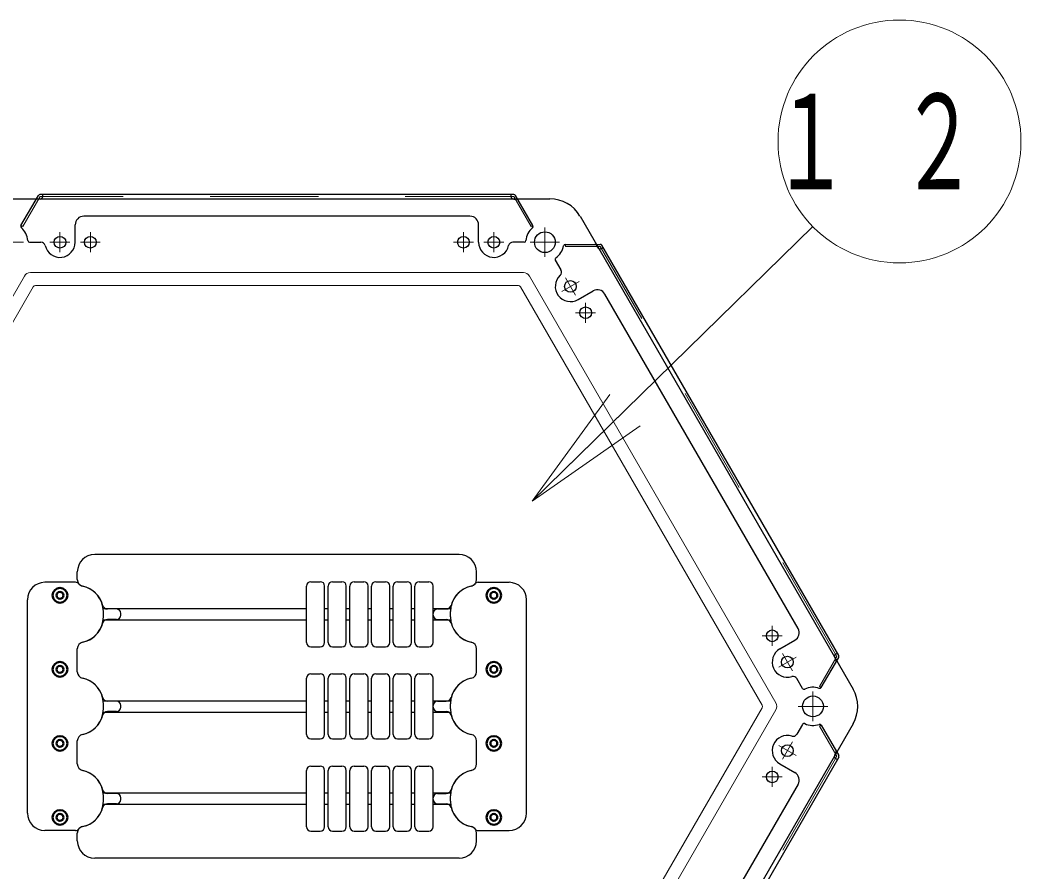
# Model space of a CAD drawing. Units: millimetres on the paper, scale 1:50. Extents: x -385 to 840, y 0 to 267.
# Drawn here: x 227.73 to 250.8, y 178.99 to 198.63 of the extents above; entities that cross this region are included whole.
import ezdxf

# ---------------------------------------------------------------- set-up
doc = ezdxf.new("R2010")
doc.units = ezdxf.units.MM
doc.linetypes.add('USER1', pattern=[4.5, 2.5, -2])
doc.linetypes.add('USER2', pattern=[6, 3, -1, 1, -1])
doc.layers.add('1_50', color=7, linetype='Continuous', lineweight=25)
doc.styles.add('ＭＳ ゴシック', font='')
doc.styles.get('ＭＳ ゴシック').set_extended_font_data('MS Gothic')

msp = doc.modelspace()

# ---------------------------------------------------------------- linework, layer by layer
at = {"layer": '1_50', "color": 131}
for p, q in [((227.358, 194.504), (239.944, 194.504)), ((240.637, 194.104), (246.93, 183.204)), ((246.93, 182.404), (240.637, 171.504))]:
    msp.add_line(p, q, dxfattribs=at)
at = {"layer": '1_50', "color": 190}
for p, q in [((227.752, 193.888), (228.154, 194.584)), ((228.192, 194.498), (228.128, 194.498)), ((239.112, 194.604), (228.189, 194.604)), ((228.252, 194.558), (228.252, 194.604)), ((239.049, 194.558), (239.049, 194.604)), ((239.109, 194.498), (239.174, 194.498)), ((239.549, 193.888), (239.147, 194.584)), ((238.101, 194.104), (229.201, 194.104)), ((229.001, 193.504), (229.001, 193.904)), ((238.301, 193.504), (238.301, 193.904)), ((227.951, 193.504), (228.212, 193.504)), ((239.35, 193.504), (239.089, 193.504)), ((240.3, 193.454), (241.104, 193.454)), ((241.049, 193.378), (241.017, 193.434)), ((241.131, 193.356), (241.171, 193.379)), ((246.601, 183.974), (241.139, 193.434)), ((240.068, 193.09), (240.198, 192.864)), ((240.592, 192.181), (240.939, 192.381)), ((245.662, 184.6), (241.212, 192.308)), ((245.242, 184.127), (245.589, 184.327)), ((246.198, 183.238), (246.601, 183.934)), ((246.507, 183.924), (246.539, 183.868)), ((246.529, 184.006), (246.569, 184.029)), ((245.767, 183.218), (245.637, 183.444)), ((245.767, 182.39), (245.637, 182.164)), ((246.198, 182.371), (246.601, 181.674)), ((246.601, 181.634), (241.139, 172.174)), ((246.507, 181.684), (246.539, 181.74)), ((246.529, 181.602), (246.569, 181.579)), ((245.242, 181.481), (245.589, 181.281)), ((245.662, 181.008), (241.212, 173.3))]:
    msp.add_line(p, q, dxfattribs=at)
at = {"layer": '1_50', "color": 190, "linetype": 'USER1', "lineweight": 13}
for p, q in [((227.792, 193.865), (228.192, 194.558)), ((239.109, 194.558), (228.192, 194.558)), ((239.509, 193.865), (239.109, 194.558)), ((227.792, 193.865), (227.753, 193.888)), ((239.509, 193.865), (239.549, 193.888)), ((240.301, 193.408), (240.301, 193.454)), ((240.301, 193.408), (241.101, 193.408)), ((246.559, 183.954), (241.101, 193.408)), ((246.159, 183.261), (246.559, 183.954)), ((246.159, 183.261), (246.199, 183.238)), ((246.159, 182.347), (246.199, 182.37)), ((246.159, 182.347), (246.559, 181.654)), ((246.559, 181.654), (241.101, 172.2))]:
    msp.add_line(p, q, dxfattribs=at)
at = {"layer": '1_50', "lineweight": 13}
for p, q in [((239.532, 187.534), (246, 193.867)), ((239.532, 187.534), (241.326, 189.99)), ((239.532, 187.534), (241.676, 189.632)), ((242.026, 189.275), (239.532, 187.534))]:
    msp.add_line(p, q, dxfattribs=at)
at = {"layer": '1_50', "linetype": 'USER2', "lineweight": 13}
for p, q in [((239.828, 193.844), (239.828, 193.164)), ((227.813, 193.504), (227.133, 193.504)), ((240.168, 193.504), (239.488, 193.504)), ((246.006, 183.144), (246.006, 182.464)), ((246.346, 182.804), (245.666, 182.804))]:
    msp.add_line(p, q, dxfattribs=at)
at = {"layer": '1_50', "color": 2, "linetype": 'USER2', "lineweight": 13}
for p, q in [((228.651, 193.734), (228.651, 193.274)), ((229.351, 193.734), (229.351, 193.274)), ((237.951, 193.734), (237.951, 193.274)), ((238.651, 193.734), (238.651, 193.274)), ((228.421, 193.504), (228.881, 193.504)), ((229.581, 193.504), (229.121, 193.504)), ((238.181, 193.504), (237.721, 193.504)), ((238.421, 193.504), (238.881, 193.504)), ((240.302, 192.684), (240.532, 192.285)), ((240.616, 192.599), (240.218, 192.369)), ((240.767, 192.108), (240.767, 191.648)), ((240.537, 191.878), (240.997, 191.878)), ((245.067, 184.66), (245.067, 184.2)), ((244.837, 184.43), (245.297, 184.43)), ((245.616, 183.939), (245.218, 183.709)), ((245.302, 184.023), (245.532, 183.625)), ((245.616, 181.669), (245.218, 181.899)), ((245.302, 181.585), (245.532, 181.984)), ((245.067, 180.948), (245.067, 181.408)), ((244.837, 181.178), (245.297, 181.178))]:
    msp.add_line(p, q, dxfattribs=at)
at = {"layer": '1_50', "color": 131, "lineweight": 13}
for p, q in [((222.15, 182.884), (227.831, 192.724)), ((227.97, 192.804), (239.332, 192.804)), ((239.47, 192.724), (245.152, 182.884)), ((222.467, 182.834), (228.033, 192.474)), ((228.085, 192.504), (239.216, 192.504)), ((239.268, 192.474), (244.834, 182.834)), ((244.834, 182.774), (239.268, 173.134)), ((245.152, 182.724), (239.47, 172.884))]:
    msp.add_line(p, q, dxfattribs=at)
at = {"layer": '1_50', "color": 21}
for p, q in [((237.851, 186.304), (229.451, 186.304)), ((229.051, 185.726), (229.051, 185.904)), ((238.251, 185.726), (238.251, 185.904)), ((229.009, 185.664), (228.301, 185.664)), ((238.292, 185.664), (239.001, 185.664)), ((227.901, 180.344), (227.901, 185.264)), ((239.401, 180.344), (239.401, 185.264)), ((229.651, 184.869), (229.651, 184.989)), ((237.651, 184.869), (237.651, 184.989)), ((229.051, 183.601), (229.051, 184.133)), ((229.051, 183.601), (229.051, 184.133)), ((238.251, 183.601), (238.251, 184.133)), ((238.251, 183.601), (238.251, 184.133)), ((229.651, 182.744), (229.651, 182.864)), ((237.651, 182.744), (237.651, 182.864)), ((229.051, 181.476), (229.051, 182.008)), ((229.051, 181.476), (229.051, 182.008)), ((238.251, 181.476), (238.251, 182.008)), ((238.251, 181.476), (238.251, 182.008)), ((229.651, 180.619), (229.651, 180.739)), ((237.651, 180.619), (237.651, 180.739)), ((229.009, 179.944), (228.301, 179.944)), ((229.051, 179.704), (229.051, 179.883)), ((238.251, 179.704), (238.251, 179.883)), ((238.292, 179.944), (239.001, 179.944)), ((237.851, 179.304), (229.451, 179.304))]:
    msp.add_line(p, q, dxfattribs=at)
at = {"layer": '1_50'}
for p, q in [((234.331, 184.279), (234.331, 185.579)), ((234.431, 185.679), (234.651, 185.679)), ((234.751, 184.279), (234.751, 185.579)), ((234.831, 184.279), (234.831, 185.579)), ((234.931, 185.679), (235.151, 185.679)), ((235.251, 184.279), (235.251, 185.579)), ((235.331, 184.279), (235.331, 185.579)), ((235.431, 185.679), (235.651, 185.679)), ((235.751, 184.279), (235.751, 185.579)), ((235.831, 184.279), (235.831, 185.579)), ((235.931, 185.679), (236.151, 185.679)), ((236.251, 184.279), (236.251, 185.579)), ((236.331, 184.279), (236.331, 185.579)), ((236.431, 185.679), (236.651, 185.679)), ((236.751, 184.279), (236.751, 185.579)), ((236.831, 184.279), (236.831, 185.579)), ((236.931, 185.679), (237.151, 185.679)), ((237.251, 184.279), (237.251, 185.579)), ((229.651, 185.059), (234.331, 185.059)), ((229.951, 185.049), (229.749, 185.049)), ((234.751, 185.059), (234.831, 185.059)), ((235.251, 185.059), (235.331, 185.059)), ((235.751, 185.059), (235.831, 185.059)), ((236.251, 185.059), (236.331, 185.059)), ((236.751, 185.059), (236.831, 185.059)), ((237.251, 185.059), (237.651, 185.059)), ((237.351, 185.049), (237.552, 185.049)), ((229.651, 184.799), (234.331, 184.799)), ((229.951, 184.809), (229.749, 184.809)), ((230.051, 184.909), (230.051, 184.949)), ((234.751, 184.799), (234.831, 184.799)), ((235.251, 184.799), (235.331, 184.799)), ((235.751, 184.799), (235.831, 184.799)), ((236.251, 184.799), (236.331, 184.799)), ((236.751, 184.799), (236.831, 184.799)), ((237.251, 184.909), (237.251, 184.949)), ((237.251, 184.799), (237.651, 184.799)), ((237.351, 184.809), (237.552, 184.809)), ((234.431, 184.179), (234.651, 184.179)), ((234.931, 184.179), (235.151, 184.179)), ((235.431, 184.179), (235.651, 184.179)), ((235.931, 184.179), (236.151, 184.179)), ((236.431, 184.179), (236.651, 184.179)), ((236.931, 184.179), (237.151, 184.179)), ((234.331, 182.154), (234.331, 183.454)), ((234.431, 183.554), (234.651, 183.554)), ((234.751, 182.154), (234.751, 183.454)), ((234.831, 182.154), (234.831, 183.454)), ((234.931, 183.554), (235.151, 183.554)), ((235.251, 182.154), (235.251, 183.454)), ((235.331, 182.154), (235.331, 183.454)), ((235.431, 183.554), (235.651, 183.554)), ((235.751, 182.154), (235.751, 183.454)), ((235.831, 182.154), (235.831, 183.454)), ((235.931, 183.554), (236.151, 183.554)), ((236.251, 182.154), (236.251, 183.454)), ((236.331, 182.154), (236.331, 183.454)), ((236.431, 183.554), (236.651, 183.554)), ((236.751, 182.154), (236.751, 183.454)), ((236.831, 182.154), (236.831, 183.454)), ((236.931, 183.554), (237.151, 183.554)), ((237.251, 182.154), (237.251, 183.454)), ((229.651, 182.934), (234.331, 182.934)), ((229.951, 182.924), (229.749, 182.924)), ((230.051, 182.784), (230.051, 182.824)), ((234.751, 182.934), (234.831, 182.934)), ((235.251, 182.934), (235.331, 182.934)), ((235.751, 182.934), (235.831, 182.934)), ((236.251, 182.934), (236.331, 182.934)), ((236.751, 182.934), (236.831, 182.934)), ((237.251, 182.934), (237.651, 182.934)), ((237.251, 182.784), (237.251, 182.824)), ((237.351, 182.924), (237.552, 182.924)), ((229.651, 182.674), (234.331, 182.674)), ((229.951, 182.684), (229.749, 182.684)), ((234.751, 182.674), (234.831, 182.674)), ((235.251, 182.674), (235.331, 182.674)), ((235.751, 182.674), (235.831, 182.674)), ((236.251, 182.674), (236.331, 182.674)), ((236.751, 182.674), (236.831, 182.674)), ((237.251, 182.674), (237.651, 182.674)), ((237.351, 182.684), (237.552, 182.684)), ((234.431, 182.054), (234.651, 182.054)), ((234.931, 182.054), (235.151, 182.054)), ((235.431, 182.054), (235.651, 182.054)), ((235.931, 182.054), (236.151, 182.054)), ((236.431, 182.054), (236.651, 182.054)), ((236.931, 182.054), (237.151, 182.054)), ((234.431, 181.429), (234.651, 181.429)), ((234.931, 181.429), (235.151, 181.429)), ((235.431, 181.429), (235.651, 181.429)), ((235.931, 181.429), (236.151, 181.429)), ((236.431, 181.429), (236.651, 181.429)), ((236.931, 181.429), (237.151, 181.429)), ((234.331, 180.029), (234.331, 181.329)), ((234.751, 180.029), (234.751, 181.329)), ((234.831, 180.029), (234.831, 181.329)), ((235.251, 180.029), (235.251, 181.329)), ((235.331, 180.029), (235.331, 181.329)), ((235.751, 180.029), (235.751, 181.329)), ((235.831, 180.029), (235.831, 181.329)), ((236.251, 180.029), (236.251, 181.329)), ((236.331, 180.029), (236.331, 181.329)), ((236.751, 180.029), (236.751, 181.329)), ((236.831, 180.029), (236.831, 181.329)), ((237.251, 180.029), (237.251, 181.329)), ((229.651, 180.809), (234.331, 180.809)), ((229.951, 180.799), (229.749, 180.799)), ((230.051, 180.659), (230.051, 180.699)), ((234.751, 180.809), (234.831, 180.809)), ((235.251, 180.809), (235.331, 180.809)), ((235.751, 180.809), (235.831, 180.809)), ((236.251, 180.809), (236.331, 180.809)), ((236.751, 180.809), (236.831, 180.809)), ((237.251, 180.809), (237.651, 180.809)), ((237.251, 180.659), (237.251, 180.699)), ((237.351, 180.799), (237.552, 180.799)), ((229.651, 180.549), (234.331, 180.549)), ((229.951, 180.559), (229.749, 180.559)), ((234.751, 180.549), (234.831, 180.549)), ((235.251, 180.549), (235.331, 180.549)), ((235.751, 180.549), (235.831, 180.549)), ((236.251, 180.549), (236.331, 180.549)), ((236.751, 180.549), (236.831, 180.549)), ((237.251, 180.549), (237.651, 180.549)), ((237.351, 180.559), (237.552, 180.559)), ((234.431, 179.929), (234.651, 179.929)), ((234.931, 179.929), (235.151, 179.929)), ((235.431, 179.929), (235.651, 179.929)), ((235.931, 179.929), (236.151, 179.929)), ((236.431, 179.929), (236.651, 179.929)), ((236.931, 179.929), (237.151, 179.929))]:
    msp.add_line(p, q, dxfattribs=at)
at = {"layer": '1_50', "lineweight": 13}
msp.add_circle((248.001, 195.826), 2.8, dxfattribs=at)
at = {"layer": '1_50', "color": 2}
for centre in [(228.651, 193.504), (229.351, 193.504), (237.951, 193.504), (238.651, 193.504), (240.417, 192.484), (240.767, 191.878), (245.067, 184.43), (245.417, 183.824), (245.417, 181.784), (245.067, 181.178)]:
    msp.add_circle(centre, 0.135, dxfattribs=at)
at = {"layer": '1_50', "color": 131}
for centre in [(239.828, 193.504), (246.006, 182.804)]:
    msp.add_circle(centre, 0.24, dxfattribs=at)
at = {"layer": '1_50', "color": 140, "lineweight": 50}
for centre, radius in [((228.651, 185.364), 0.17), ((238.651, 185.364), 0.17), ((228.651, 185.364), 0.08), ((238.651, 185.364), 0.08), ((228.651, 183.658), 0.17), ((228.651, 183.658), 0.08), ((238.651, 183.658), 0.17), ((238.651, 183.658), 0.08), ((228.651, 181.951), 0.17), ((228.651, 181.951), 0.08), ((238.651, 181.951), 0.17), ((238.651, 181.951), 0.08), ((228.651, 180.244), 0.17), ((228.651, 180.244), 0.08), ((238.651, 180.244), 0.17), ((238.651, 180.244), 0.08)]:
    msp.add_circle(centre, radius, dxfattribs=at)
at = {"layer": '1_50', "color": 190}
for centre, radius, start, end in [((228.128, 194.458), 0.04, 90, 150), ((228.189, 194.564), 0.04, 90, 150), ((228.192, 194.558), 0.06, 270, 0), ((239.109, 194.558), 0.06, 180, 270), ((239.112, 194.564), 0.04, 30, 90), ((239.174, 194.458), 0.04, 30, 90), ((229.201, 193.904), 0.2, 90, 180), ((238.101, 193.904), 0.2, 0, 90), ((227.787, 193.868), 0.04, 150, 229.1931), ((227.473, 193.504), 0.44, 4.7802, 49.1931), ((239.828, 193.504), 0.44, 130.8069, 175.2198), ((239.515, 193.868), 0.04, 310.8069, 30), ((227.951, 193.544), 0.04, 184.7802, 270), ((228.212, 193.404), 0.1, 12.8396, 90), ((228.651, 193.504), 0.35, 192.8396, 0), ((238.651, 193.504), 0.35, 180, 347.1604), ((239.089, 193.404), 0.1, 90, 167.1604), ((239.35, 193.544), 0.04, 270, 355.2198), ((239.828, 193.504), 0.44, 304.7802, 349.1931), ((240.3, 193.414), 0.04, 90, 169.1931), ((240.982, 193.414), 0.04, 30, 90), ((241.101, 193.408), 0.06, 210, 300), ((241.104, 193.414), 0.04, 30, 90), ((240.102, 193.11), 0.04, 124.7802, 210), ((240.417, 192.484), 0.35, 132.8396, 300), ((240.111, 192.814), 0.1, 312.8396, 30), ((241.039, 192.208), 0.2, 30, 120), ((245.489, 184.5), 0.2, 300, 30), ((245.417, 183.824), 0.35, 120, 287.1604), ((246.559, 183.954), 0.06, 120, 210), ((246.566, 183.954), 0.04, 330, 30), ((246.505, 183.848), 0.04, 330, 30), ((245.55, 183.394), 0.1, 30, 107.1604), ((245.801, 183.238), 0.04, 210, 295.2198), ((246.006, 182.804), 0.44, 70.8069, 115.2198), ((246.164, 183.258), 0.04, 250.8069, 330), ((245.801, 182.37), 0.04, 64.7802, 150), ((246.006, 182.804), 0.44, 244.7802, 289.1931), ((246.164, 182.351), 0.04, 30, 109.1931), ((245.417, 181.784), 0.35, 72.8396, 240), ((245.55, 182.214), 0.1, 252.8396, 330), ((246.559, 181.654), 0.06, 150, 240), ((246.505, 181.76), 0.04, 330, 30), ((246.566, 181.654), 0.04, 330, 30), ((245.489, 181.108), 0.2, 330, 60)]:
    msp.add_arc(centre, radius, start, end, dxfattribs=at)
at = {"layer": '1_50', "color": 131}
for centre, start, end in [((239.944, 193.704), 30, 90), ((246.237, 182.804), 330, 30)]:
    msp.add_arc(centre, 0.8, start, end, dxfattribs=at)
at = {"layer": '1_50', "color": 131, "lineweight": 13}
for centre, radius, start, end in [((227.97, 192.644), 0.16, 90, 150), ((239.332, 192.644), 0.16, 30, 90), ((228.085, 192.444), 0.06, 90, 150), ((239.216, 192.444), 0.06, 30, 90), ((244.782, 182.804), 0.06, 330, 30), ((245.013, 182.804), 0.16, 330, 30)]:
    msp.add_arc(centre, radius, start, end, dxfattribs=at)
at = {"layer": '1_50', "color": 21}
for centre, radius, start, end in [((229.451, 185.904), 0.4, 90, 180), ((237.851, 185.904), 0.4, 0, 90), ((229.203, 185.726), 0.152, 180, 258.3386), ((238.099, 185.726), 0.152, 281.6614, 0), ((228.301, 185.264), 0.4, 90, 180), ((229.009, 185.564), 0.1, 39.8505, 90), ((229.203, 185.726), 0.152, 219.8505, 258.3386), ((229.051, 184.989), 0.6, 12.3736, 78.3386), ((229.051, 184.989), 0.6, 0, 78.3386), ((238.251, 184.989), 0.6, 101.6614, 180), ((238.251, 184.989), 0.6, 101.6614, 167.6264), ((238.099, 185.726), 0.152, 281.6614, 320.1495), ((238.292, 185.564), 0.1, 90, 140.1495), ((239.001, 185.264), 0.4, 0, 90), ((229.051, 184.869), 0.6, 281.6614, 0), ((238.251, 184.869), 0.6, 180, 258.3386), ((229.051, 184.869), 0.6, 281.6614, 347.6264), ((238.251, 184.869), 0.6, 192.3736, 258.3386), ((229.203, 184.133), 0.152, 101.6614, 180), ((229.203, 184.133), 0.152, 101.6614, 180), ((238.099, 184.133), 0.152, 0, 78.3386), ((238.099, 184.133), 0.152, 0, 78.3386), ((229.203, 183.601), 0.152, 180, 258.3386), ((229.203, 183.601), 0.152, 180, 258.3386), ((229.051, 182.864), 0.6, 12.3736, 78.3386), ((229.051, 182.864), 0.6, 0, 78.3386), ((238.251, 182.864), 0.6, 101.6614, 180), ((238.251, 182.864), 0.6, 101.6614, 167.6264), ((238.099, 183.601), 0.152, 281.6614, 0), ((238.099, 183.601), 0.152, 281.6614, 0), ((229.051, 182.744), 0.6, 281.6614, 0), ((238.251, 182.744), 0.6, 180, 258.3386), ((229.051, 182.744), 0.6, 281.6614, 347.6264), ((238.251, 182.744), 0.6, 192.3736, 258.3386), ((229.203, 182.008), 0.152, 101.6614, 180), ((229.203, 182.008), 0.152, 101.6614, 180), ((238.099, 182.008), 0.152, 0, 78.3386), ((238.099, 182.008), 0.152, 0, 78.3386), ((229.203, 181.476), 0.152, 180, 258.3386), ((229.203, 181.476), 0.152, 180, 258.3386), ((238.099, 181.476), 0.152, 281.6614, 0), ((238.099, 181.476), 0.152, 281.6614, 0), ((229.051, 180.739), 0.6, 12.3736, 78.3386), ((229.051, 180.739), 0.6, 0, 78.3386), ((238.251, 180.739), 0.6, 101.6614, 180), ((238.251, 180.739), 0.6, 101.6614, 167.6264), ((229.051, 180.619), 0.6, 281.6614, 0), ((229.051, 180.619), 0.6, 281.6614, 347.6264), ((238.251, 180.619), 0.6, 180, 258.3386), ((238.251, 180.619), 0.6, 192.3736, 258.3386), ((228.301, 180.344), 0.4, 180, 270), ((239.001, 180.344), 0.4, 270, 0), ((229.009, 180.044), 0.1, 270, 320.1495), ((229.203, 179.883), 0.152, 101.6614, 180), ((229.203, 179.883), 0.152, 101.6614, 140.1495), ((238.099, 179.883), 0.152, 39.8505, 78.3386), ((238.099, 179.883), 0.152, 0, 78.3386), ((238.292, 180.044), 0.1, 219.8505, 270), ((229.451, 179.704), 0.4, 180, 270), ((237.851, 179.704), 0.4, 270, 0)]:
    msp.add_arc(centre, radius, start, end, dxfattribs=at)
at = {"layer": '1_50'}
for centre, radius, start, end in [((234.431, 185.579), 0.1, 90, 180), ((234.651, 185.579), 0.1, 0, 90), ((234.931, 185.579), 0.1, 90, 180), ((235.151, 185.579), 0.1, 0, 90), ((235.431, 185.579), 0.1, 90, 180), ((235.651, 185.579), 0.1, 0, 90), ((235.931, 185.579), 0.1, 90, 180), ((236.151, 185.579), 0.1, 0, 90), ((236.431, 185.579), 0.1, 90, 180), ((236.651, 185.579), 0.1, 0, 90), ((236.931, 185.579), 0.1, 90, 180), ((237.151, 185.579), 0.1, 0, 90), ((229.749, 185.171), 0.122, 194.6005, 270), ((229.951, 184.949), 0.1, 0, 90), ((237.351, 184.949), 0.1, 90, 180), ((237.552, 185.171), 0.122, 270, 345.3995), ((229.749, 184.687), 0.122, 90, 165.3995), ((229.951, 184.909), 0.1, 270, 0), ((237.351, 184.909), 0.1, 180, 270), ((237.552, 184.687), 0.122, 14.6005, 90), ((234.431, 184.279), 0.1, 180, 270), ((234.651, 184.279), 0.1, 270, 0), ((234.931, 184.279), 0.1, 180, 270), ((235.151, 184.279), 0.1, 270, 0), ((235.431, 184.279), 0.1, 180, 270), ((235.651, 184.279), 0.1, 270, 0), ((235.931, 184.279), 0.1, 180, 270), ((236.151, 184.279), 0.1, 270, 0), ((236.431, 184.279), 0.1, 180, 270), ((236.651, 184.279), 0.1, 270, 0), ((236.931, 184.279), 0.1, 180, 270), ((237.151, 184.279), 0.1, 270, 0), ((234.431, 183.454), 0.1, 90, 180), ((234.651, 183.454), 0.1, 0, 90), ((234.931, 183.454), 0.1, 90, 180), ((235.151, 183.454), 0.1, 0, 90), ((235.431, 183.454), 0.1, 90, 180), ((235.651, 183.454), 0.1, 0, 90), ((235.931, 183.454), 0.1, 90, 180), ((236.151, 183.454), 0.1, 0, 90), ((236.431, 183.454), 0.1, 90, 180), ((236.651, 183.454), 0.1, 0, 90), ((236.931, 183.454), 0.1, 90, 180), ((237.151, 183.454), 0.1, 0, 90), ((229.749, 183.046), 0.122, 194.6005, 270), ((237.552, 183.046), 0.122, 270, 345.3995), ((229.951, 182.824), 0.1, 0, 90), ((229.951, 182.784), 0.1, 270, 0), ((237.351, 182.824), 0.1, 90, 180), ((237.351, 182.784), 0.1, 180, 270), ((229.749, 182.562), 0.122, 90, 165.3995), ((237.552, 182.562), 0.122, 14.6005, 90), ((234.431, 182.154), 0.1, 180, 270), ((234.651, 182.154), 0.1, 270, 0), ((234.931, 182.154), 0.1, 180, 270), ((235.151, 182.154), 0.1, 270, 0), ((235.431, 182.154), 0.1, 180, 270), ((235.651, 182.154), 0.1, 270, 0), ((235.931, 182.154), 0.1, 180, 270), ((236.151, 182.154), 0.1, 270, 0), ((236.431, 182.154), 0.1, 180, 270), ((236.651, 182.154), 0.1, 270, 0), ((236.931, 182.154), 0.1, 180, 270), ((237.151, 182.154), 0.1, 270, 0), ((234.431, 181.329), 0.1, 90, 180), ((234.651, 181.329), 0.1, 0, 90), ((234.931, 181.329), 0.1, 90, 180), ((235.151, 181.329), 0.1, 0, 90), ((235.431, 181.329), 0.1, 90, 180), ((235.651, 181.329), 0.1, 0, 90), ((235.931, 181.329), 0.1, 90, 180), ((236.151, 181.329), 0.1, 0, 90), ((236.431, 181.329), 0.1, 90, 180), ((236.651, 181.329), 0.1, 0, 90), ((236.931, 181.329), 0.1, 90, 180), ((237.151, 181.329), 0.1, 0, 90), ((229.749, 180.921), 0.122, 194.6005, 270), ((237.552, 180.921), 0.122, 270, 345.3995), ((229.951, 180.699), 0.1, 0, 90), ((229.951, 180.659), 0.1, 270, 0), ((237.351, 180.699), 0.1, 90, 180), ((237.351, 180.659), 0.1, 180, 270), ((229.749, 180.437), 0.122, 90, 165.3995), ((237.552, 180.437), 0.122, 14.6005, 90), ((234.431, 180.029), 0.1, 180, 270), ((234.651, 180.029), 0.1, 270, 0), ((234.931, 180.029), 0.1, 180, 270), ((235.151, 180.029), 0.1, 270, 0), ((235.431, 180.029), 0.1, 180, 270), ((235.651, 180.029), 0.1, 270, 0), ((235.931, 180.029), 0.1, 180, 270), ((236.151, 180.029), 0.1, 270, 0), ((236.431, 180.029), 0.1, 180, 270), ((236.651, 180.029), 0.1, 270, 0), ((236.931, 180.029), 0.1, 180, 270), ((237.151, 180.029), 0.1, 270, 0)]:
    msp.add_arc(centre, radius, start, end, dxfattribs=at)

# ---------------------------------------------------------------- texts
at = {"layer": '1_50', "insert": (248.001, 195.826), "char_height": 2.199, "attachment_point": 5, "style": 'ＭＳ ゴシック'}
msp.add_mtext('\\T1.64;\\W0.6;１２', dxfattribs=at)

doc.saveas('drawing.dxf')
